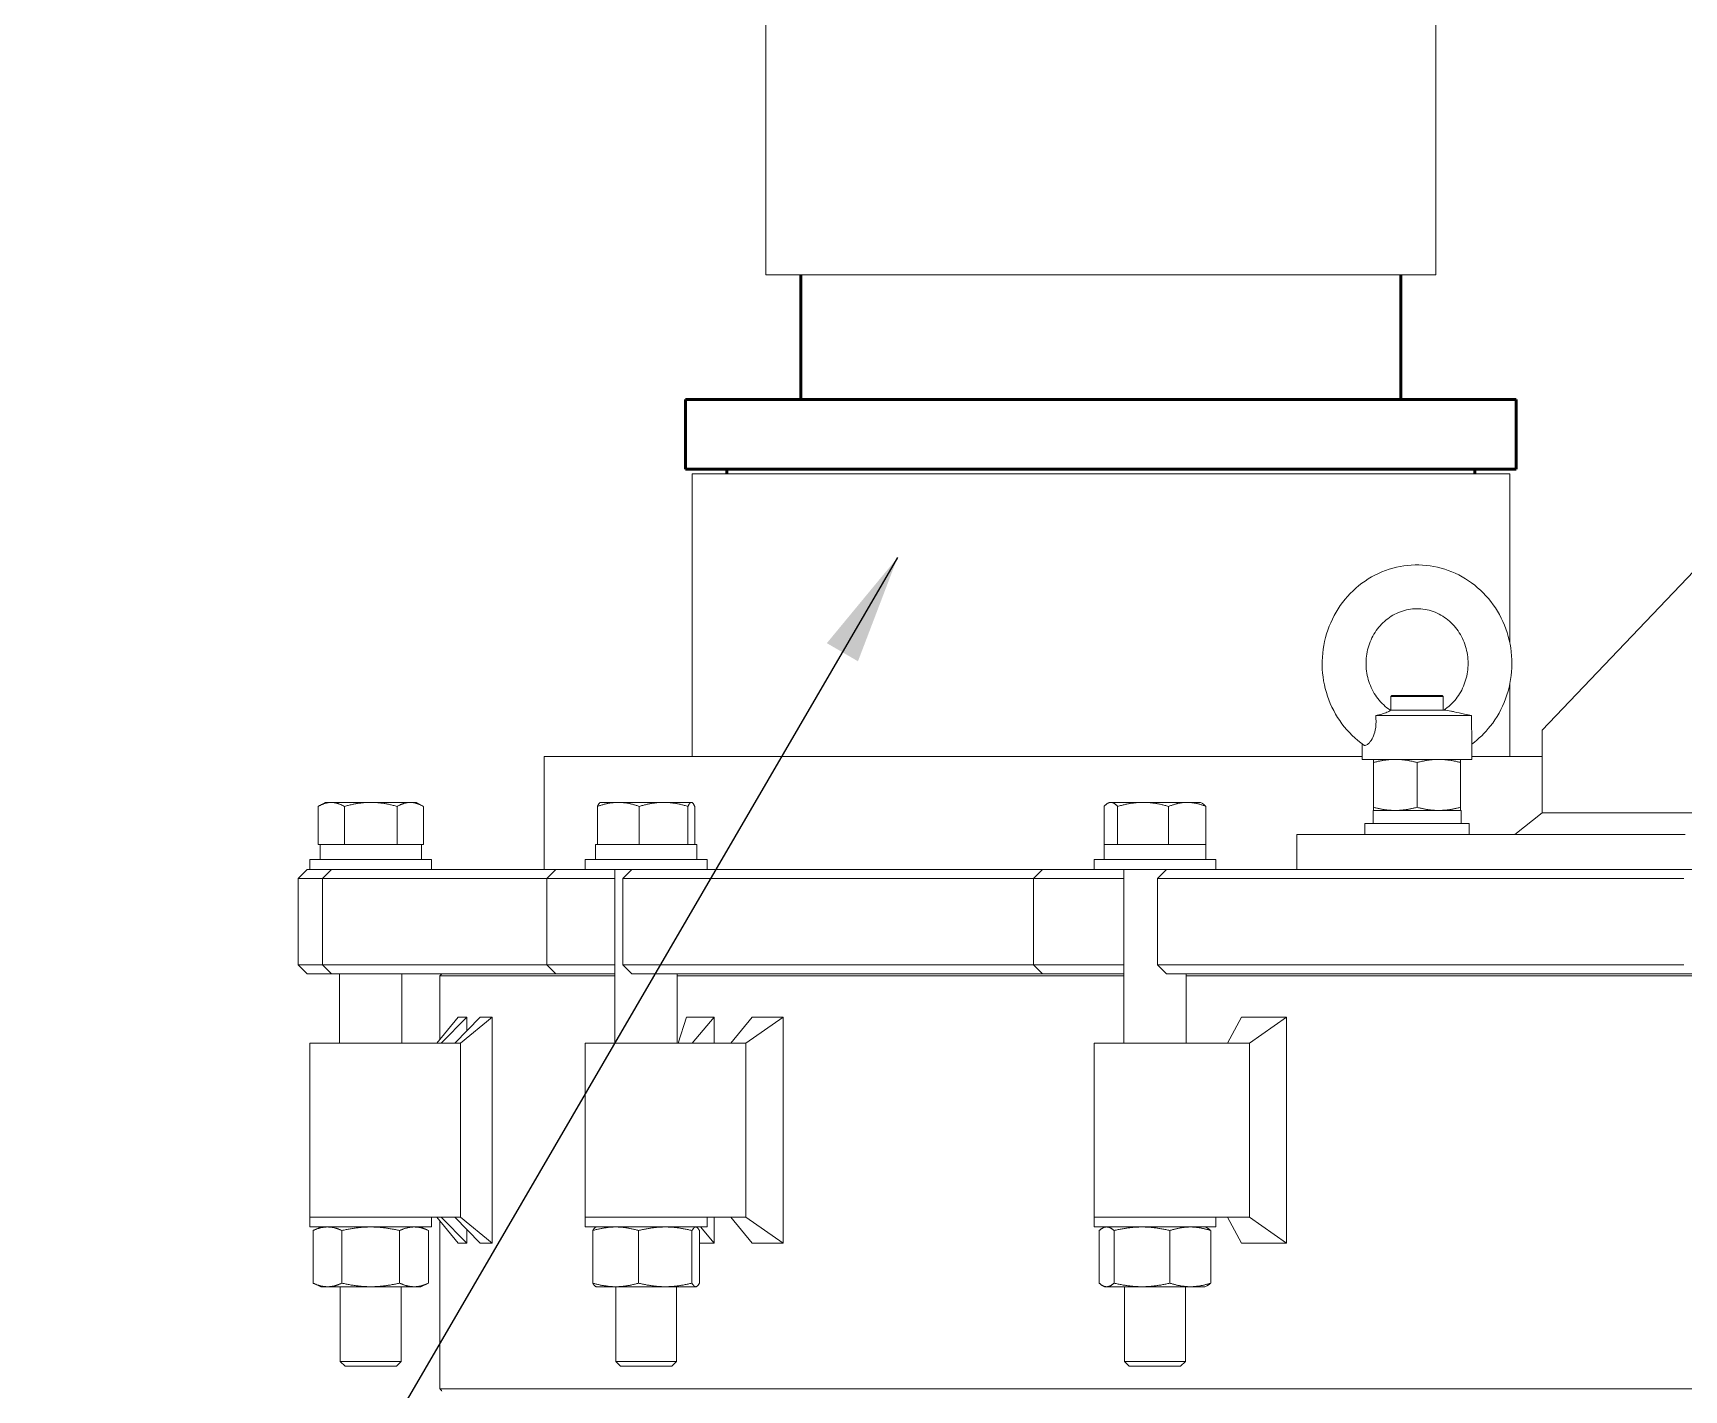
# Model space of a CAD drawing. Header units: inches. Extents: x 20 to 536, y 8 to 344.
# Drawn here: x 363.21 to 386.94, y 136.97 to 156.48 of the extents above; entities that cross this region are included whole.
import ezdxf

# ---------------------------------------------------------------- set-up
doc = ezdxf.new("R2010")
doc.units = ezdxf.units.IN
doc.header["$LTSCALE"] = 16
doc.header["$MEASUREMENT"] = 0
doc.layers.add('Symbol (ANSI)', color=7, linetype='Continuous', lineweight=25)
doc.layers.add('Visible (ANSI)', color=7, linetype='Continuous', lineweight=50)
doc.styles.add('MEMCOR Medium', font='arial.ttf')
doc.dimstyles.new('Default (ANSI)$7', dxfattribs={"dimscale": 16, "dimtxt": 0.15, "dimasz": 0.098425, "dimexe": 0.125, "dimexo": 0.0625, "dimgap": 0.031496, "dimtad": 0, "dimtih": 1, "dimtoh": 1, "dimdec": 4, "dimrnd": 1e-08, "dimzin": 3, "dimdsep": 46, "dimlunit": 5, "dimtxsty": 'MEMCOR Medium', "dimcen": 0.09, "dimdle": 0.393701, "dimclrd": 256, "dimclre": 256, "dimclrt": 256, "dimadec": 0, "dimazin": 1, "dimtfac": 0.8, "dimtofl": 0, "dimtmove": 0, "dimatfit": 3, "dimfxl": 1, "dimfrac": 1, "dimtolj": 1, "dimtzin": 4, "dimlwd": -1, "dimlwe": -1, "dimarcsym": 0})

msp = doc.modelspace()

# ---------------------------------------------------------------- linework, layer by layer
at = {"layer": 'Visible (ANSI)', "linetype": 'Continuous', "lineweight": 18}
for p, q in [((383.36998, 152.99704), (383.36998, 157.60704)), ((373.74498, 152.99704), (373.74498, 156.88454)), ((373.74498, 152.99704), (383.36998, 152.99704)), ((384.43248, 150.13829), (372.68248, 150.13829)), ((372.68248, 146.07579), (372.68248, 150.13829)), ((384.43248, 147.71433), (384.43248, 150.13829)), ((384.90126, 146.45079), (387.2789, 148.95079)), ((384.43248, 146.07579), (384.43248, 147.10716)), ((382.73824, 146.95079), (382.72574, 146.93829)), ((383.47574, 146.93829), (382.72574, 146.93829)), ((382.72574, 146.93829), (382.72574, 146.7418)), ((382.73824, 146.95079), (383.46324, 146.95079)), ((383.46324, 146.95079), (383.47574, 146.93829)), ((383.47574, 146.93829), (383.47574, 146.7418)), ((383.88502, 146.66271), (382.50741, 146.66271)), ((383.51608, 146.7418), (382.71406, 146.7418)), ((383.51608, 146.7418), (383.58676, 146.72677)), ((384.90126, 146.45079), (384.90126, 145.26329)), ((382.31334, 146.03279), (382.31334, 146.25361)), ((383.88814, 146.03279), (383.88814, 146.34523)), ((382.31334, 146.07579), (370.55748, 146.07579)), ((370.55748, 144.45079), (370.55748, 146.07579)), ((383.88814, 146.03279), (382.31334, 146.03279)), ((382.47574, 145.34388), (382.47574, 145.98771)), ((383.10074, 145.34388), (383.10074, 145.98771)), ((383.72574, 145.34388), (383.72574, 145.98771)), ((384.90126, 146.07579), (383.88814, 146.07579)), ((367.40947, 145.41442), (367.30799, 145.35583)), ((367.30799, 144.81042), (367.30799, 145.35583)), ((367.49736, 145.41442), (367.40947, 145.41442)), ((368.06547, 145.41442), (367.49736, 145.41442)), ((367.68673, 144.81042), (367.68673, 145.35583)), ((368.63358, 145.41442), (368.06547, 145.41442)), ((368.44421, 144.81042), (368.44421, 145.35583)), ((368.72147, 145.41442), (368.63358, 145.41442)), ((368.72147, 145.41442), (368.82295, 145.35583)), ((368.82295, 144.81042), (368.82295, 145.35583)), ((371.32269, 144.81042), (371.32269, 145.35583)), ((371.36652, 145.41442), (371.36086, 145.41115)), ((371.62317, 145.41442), (371.36652, 145.41442)), ((372.27356, 145.41442), (371.62317, 145.41442)), ((371.92365, 144.81042), (371.92365, 145.35583)), ((372.6729, 145.41442), (372.27356, 145.41442)), ((372.62347, 144.81042), (372.62347, 145.35583)), ((372.67852, 145.41442), (372.6729, 145.41442)), ((372.67852, 145.41442), (372.68418, 145.41115)), ((372.72234, 144.81042), (372.72234, 145.35583)), ((378.60251, 144.81042), (378.60251, 145.35583)), ((378.67819, 145.41442), (378.65505, 145.40106)), ((378.70054, 145.41442), (378.67819, 145.41442)), ((379.1644, 145.41442), (378.70054, 145.41442)), ((378.79857, 144.81042), (378.79857, 145.35583)), ((379.79805, 145.41442), (379.1644, 145.41442)), ((379.53024, 144.81042), (379.53024, 145.35583)), ((379.99019, 145.41442), (379.79805, 145.41442)), ((379.99019, 145.41442), (380.01333, 145.40106)), ((380.06586, 144.81042), (380.06586, 145.35583)), ((382.46824, 145.29879), (383.73324, 145.29879)), ((382.46824, 145.29879), (382.46824, 145.11079)), ((383.73324, 145.29879), (383.73324, 145.11079)), ((384.90126, 145.26329), (384.50748, 144.95079)), ((387.18379, 145.26329), (384.90126, 145.26329)), ((383.85074, 145.11079), (382.35074, 145.11079)), ((382.35074, 145.11079), (382.35074, 144.95079)), ((383.85074, 145.11079), (383.85074, 144.95079)), ((367.49736, 144.81042), (367.30799, 144.81042)), ((367.33597, 144.81042), (368.79446, 144.81042)), ((367.33597, 144.59142), (367.33597, 144.81042)), ((367.40947, 144.81042), (367.40947, 144.81042)), ((367.68673, 144.81042), (367.49736, 144.81042)), ((368.06547, 144.81042), (367.68673, 144.81042)), ((368.44421, 144.81042), (368.06547, 144.81042)), ((368.63358, 144.81042), (368.44421, 144.81042)), ((368.82295, 144.81042), (368.63358, 144.81042)), ((368.72147, 144.81042), (368.72147, 144.81042)), ((371.29302, 144.81042), (372.75202, 144.81042)), ((371.29302, 144.59142), (371.29302, 144.81042)), ((371.62317, 144.81042), (371.32269, 144.81042)), ((371.36652, 144.81042), (371.36652, 144.81042)), ((371.92365, 144.81042), (371.62317, 144.81042)), ((372.27356, 144.81042), (371.92365, 144.81042)), ((372.62347, 144.81042), (372.27356, 144.81042)), ((372.6729, 144.81042), (372.62347, 144.81042)), ((372.72234, 144.81042), (372.6729, 144.81042)), ((372.67852, 144.81042), (372.67852, 144.81042)), ((372.75202, 144.59142), (372.75202, 144.81042)), ((378.70054, 144.81042), (378.60251, 144.81042)), ((378.60469, 144.81042), (380.06369, 144.81042)), ((378.60469, 144.59142), (378.60469, 144.81042)), ((378.67819, 144.81042), (378.67819, 144.81042)), ((378.79857, 144.81042), (378.70054, 144.81042)), ((379.1644, 144.81042), (378.79857, 144.81042)), ((379.53024, 144.81042), (379.1644, 144.81042)), ((379.79805, 144.81042), (379.53024, 144.81042)), ((380.06586, 144.81042), (379.79805, 144.81042)), ((379.99019, 144.81042), (379.99019, 144.81042)), ((380.06369, 144.59142), (380.06369, 144.81042)), ((381.37573, 144.95079), (381.72122, 144.95079)), ((381.37573, 144.95079), (381.37573, 144.45079)), ((386.95203, 144.95079), (381.72122, 144.95079)), ((368.94047, 144.59142), (367.19047, 144.59142)), ((367.19047, 144.45079), (367.19047, 144.59142)), ((368.79497, 144.59142), (368.79497, 144.65517)), ((368.94047, 144.45079), (368.94047, 144.59142)), ((372.89752, 144.59142), (371.14752, 144.59142)), ((371.14752, 144.45079), (371.14752, 144.59142)), ((372.89752, 144.45079), (372.89752, 144.59142)), ((380.20919, 144.59142), (378.45919, 144.59142)), ((378.45919, 144.45079), (378.45919, 144.59142)), ((380.20919, 144.45079), (380.20919, 144.59142)), ((367.15259, 144.45079), (367.02259, 144.32079)), ((367.03511, 144.32079), (367.02259, 144.32079)), ((367.02259, 144.32079), (367.02259, 143.08079)), ((367.08089, 144.32079), (367.03511, 144.32079)), ((367.36998, 144.32079), (367.08089, 144.32079)), ((367.15259, 144.45079), (367.16348, 144.45079)), ((367.16348, 144.45079), (367.19047, 144.45079)), ((367.19047, 144.45079), (367.49998, 144.45079)), ((367.49998, 144.45079), (367.36998, 144.32079)), ((367.37622, 144.32079), (367.36998, 144.32079)), ((367.36998, 144.32079), (367.36998, 143.08079)), ((367.44009, 144.32079), (367.37622, 144.32079)), ((368.60786, 144.32079), (367.44009, 144.32079)), ((367.49998, 144.45079), (367.50298, 144.45079)), ((367.50298, 144.45079), (367.56654, 144.45079)), ((367.56654, 144.45079), (368.5825, 144.45079)), ((369.53276, 144.45079), (368.5825, 144.45079)), ((368.60786, 144.32079), (369.55812, 144.32079)), ((370.25853, 144.45079), (369.53276, 144.45079)), ((369.55812, 144.32079), (370.13413, 144.32079)), ((370.59598, 144.32079), (370.13413, 144.32079)), ((370.25853, 144.45079), (370.72598, 144.45079)), ((370.72598, 144.45079), (370.59598, 144.32079)), ((370.74404, 144.32079), (370.59598, 144.32079)), ((370.59598, 144.32079), (370.59598, 143.08079)), ((370.72598, 144.45079), (370.85479, 144.45079)), ((370.8925, 144.32079), (370.74404, 144.32079)), ((370.85479, 144.45079), (371.00254, 144.45079)), ((371.24302, 144.32079), (370.8925, 144.32079)), ((371.00254, 144.45079), (371.14752, 144.45079)), ((371.14752, 144.45079), (371.81748, 144.45079)), ((371.24302, 144.32079), (371.57502, 144.32079)), ((371.57502, 144.45079), (371.57502, 141.95079)), ((371.81748, 144.45079), (371.68748, 144.32079)), ((371.73354, 144.32079), (371.68748, 144.32079)), ((371.68748, 144.32079), (371.68748, 143.08079)), ((371.89733, 144.32079), (371.73354, 144.32079)), ((371.81748, 144.45079), (371.83959, 144.45079)), ((371.83959, 144.45079), (372.0026, 144.45079)), ((373.2627, 144.32079), (371.89733, 144.32079)), ((372.0026, 144.45079), (373.19047, 144.45079)), ((373.99606, 144.45079), (373.19047, 144.45079)), ((373.2627, 144.32079), (374.06828, 144.32079)), ((374.83306, 144.45079), (373.99606, 144.45079)), ((374.06828, 144.32079), (374.73257, 144.32079)), ((377.58894, 144.32079), (374.73257, 144.32079)), ((374.83306, 144.45079), (377.71894, 144.45079)), ((377.71894, 144.45079), (377.58894, 144.32079)), ((378.00223, 144.32079), (377.58894, 144.32079)), ((377.58894, 144.32079), (377.58894, 143.08079)), ((377.71894, 144.45079), (378.0785, 144.45079)), ((378.23076, 144.32079), (378.00223, 144.32079)), ((378.0785, 144.45079), (378.30595, 144.45079)), ((378.58322, 144.32079), (378.23076, 144.32079)), ((378.30595, 144.45079), (378.47299, 144.45079)), ((378.47299, 144.45079), (379.50256, 144.45079)), ((378.58322, 144.32079), (378.88669, 144.32079)), ((378.88669, 144.45079), (378.88669, 141.95079)), ((379.50256, 144.45079), (379.37256, 144.32079)), ((379.48947, 144.32079), (379.37256, 144.32079)), ((379.37256, 144.32079), (379.37256, 143.08079)), ((379.72824, 144.32079), (379.48947, 144.32079)), ((379.50256, 144.45079), (379.55867, 144.45079)), ((379.55867, 144.45079), (379.79632, 144.45079)), ((381.08335, 144.32079), (379.72824, 144.32079)), ((379.79632, 144.45079), (380.97526, 144.45079)), ((381.51353, 144.45079), (380.97526, 144.45079)), ((381.08335, 144.32079), (381.62162, 144.32079)), ((382.33433, 144.45079), (381.51353, 144.45079)), ((381.62162, 144.32079), (382.27305, 144.32079)), ((386.79983, 144.32079), (382.27305, 144.32079)), ((382.33433, 144.45079), (386.83757, 144.45079)), ((386.79983, 144.32079), (386.93684, 144.32079)), ((387.06684, 144.45079), (386.83757, 144.45079)), ((367.02259, 143.08079), (367.03511, 143.08079)), ((367.15259, 142.95079), (367.02259, 143.08079)), ((367.03511, 143.08079), (367.08089, 143.08079)), ((367.08089, 143.08079), (367.36998, 143.08079)), ((367.36998, 143.08079), (367.37622, 143.08079)), ((367.49998, 142.95079), (367.36998, 143.08079)), ((367.37622, 143.08079), (367.44009, 143.08079)), ((367.44009, 143.08079), (368.60786, 143.08079)), ((369.55812, 143.08079), (368.60786, 143.08079)), ((370.13413, 143.08079), (369.55812, 143.08079)), ((370.13413, 143.08079), (370.59598, 143.08079)), ((370.59598, 143.08079), (370.74404, 143.08079)), ((370.72598, 142.95079), (370.59598, 143.08079)), ((370.74404, 143.08079), (370.8925, 143.08079)), ((370.8925, 143.08079), (371.24302, 143.08079)), ((371.57502, 143.08079), (371.24302, 143.08079)), ((371.68748, 143.08079), (371.73354, 143.08079)), ((371.81748, 142.95079), (371.68748, 143.08079)), ((371.73354, 143.08079), (371.89733, 143.08079)), ((371.89733, 143.08079), (373.2627, 143.08079)), ((374.06828, 143.08079), (373.2627, 143.08079)), ((374.73257, 143.08079), (374.06828, 143.08079)), ((374.73257, 143.08079), (377.58894, 143.08079)), ((377.58894, 143.08079), (378.00223, 143.08079)), ((377.71894, 142.95079), (377.58894, 143.08079)), ((378.00223, 143.08079), (378.23076, 143.08079)), ((378.23076, 143.08079), (378.58322, 143.08079)), ((378.88669, 143.08079), (378.58322, 143.08079)), ((379.37256, 143.08079), (379.48947, 143.08079)), ((379.50256, 142.95079), (379.37256, 143.08079)), ((379.48947, 143.08079), (379.72824, 143.08079)), ((379.72824, 143.08079), (381.08335, 143.08079)), ((381.62162, 143.08079), (381.08335, 143.08079)), ((382.27305, 143.08079), (381.62162, 143.08079)), ((382.27305, 143.08079), (386.79983, 143.08079)), ((386.93684, 143.08079), (386.79983, 143.08079)), ((367.16348, 142.95079), (367.15259, 142.95079)), ((367.20904, 142.95079), (367.16348, 142.95079)), ((367.35075, 142.95079), (367.20904, 142.95079)), ((367.35075, 142.95079), (367.49998, 142.95079)), ((367.50298, 142.95079), (367.49998, 142.95079)), ((367.56654, 142.95079), (367.50298, 142.95079)), ((368.5825, 142.95079), (367.56654, 142.95079)), ((367.61797, 142.95079), (367.61797, 141.95079)), ((368.51297, 142.95079), (368.51297, 141.95079)), ((368.5825, 142.95079), (369.53276, 142.95079)), ((371.57502, 142.91954), (369.05627, 142.91954)), ((369.05627, 142.91954), (369.05627, 142.00295)), ((369.53276, 142.95079), (370.06721, 142.95079)), ((370.06721, 142.95079), (370.72598, 142.95079)), ((370.85479, 142.95079), (370.72598, 142.95079)), ((371.00254, 142.95079), (370.85479, 142.95079)), ((371.1708, 142.95079), (371.00254, 142.95079)), ((371.1708, 142.95079), (371.57502, 142.95079)), ((371.83959, 142.95079), (371.81748, 142.95079)), ((372.0026, 142.95079), (371.83959, 142.95079)), ((373.19047, 142.95079), (372.0026, 142.95079)), ((372.47002, 142.95079), (372.47002, 141.95079)), ((378.88669, 142.91954), (372.47002, 142.91954)), ((373.19047, 142.95079), (373.99606, 142.95079)), ((373.99606, 142.95079), (374.54375, 142.95079)), ((374.54375, 142.95079), (377.71894, 142.95079)), ((378.0785, 142.95079), (377.71894, 142.95079)), ((378.30595, 142.95079), (378.0785, 142.95079)), ((378.47513, 142.95079), (378.30595, 142.95079)), ((378.47513, 142.95079), (378.88669, 142.95079)), ((379.55867, 142.95079), (379.50256, 142.95079)), ((379.79632, 142.95079), (379.55867, 142.95079)), ((379.78169, 142.95079), (379.78169, 141.95079)), ((388.43985, 142.91954), (379.78169, 142.91954)), ((380.97526, 142.95079), (379.79632, 142.95079)), ((380.97526, 142.95079), (381.51353, 142.95079)), ((381.51353, 142.95079), (381.99108, 142.95079)), ((381.99108, 142.95079), (387.06684, 142.95079)), ((369.32347, 142.32564), (369.01307, 141.95079)), ((369.4453, 142.32564), (369.07626, 141.95079)), ((369.63751, 142.32564), (369.27135, 141.95079)), ((369.32347, 142.32564), (369.4453, 142.32564)), ((369.81114, 142.32564), (369.35448, 141.95079)), ((369.4453, 142.32564), (369.4453, 142.12887)), ((369.63751, 142.32564), (369.81114, 142.32564)), ((369.81114, 139.07595), (369.81114, 142.32564)), ((372.60134, 142.32564), (372.48445, 141.95079)), ((372.60134, 142.32564), (373.00008, 142.32564)), ((373.00008, 142.32564), (372.68434, 141.95079)), ((373.00008, 142.32564), (373.00008, 141.95079)), ((373.54744, 142.32564), (373.23991, 141.95079)), ((373.99009, 142.32564), (373.4567, 141.95079)), ((373.54744, 142.32564), (373.99009, 142.32564)), ((373.99009, 139.07595), (373.99009, 142.32564)), ((380.57983, 142.32564), (380.37775, 141.95079)), ((380.57983, 142.32564), (381.22412, 142.32564)), ((381.22412, 142.32564), (380.69519, 141.95079)), ((381.22412, 139.07595), (381.22412, 142.32564)), ((367.19047, 141.95079), (368.23617, 141.95079)), ((367.19047, 139.45079), (367.19047, 141.95079)), ((368.23617, 141.95079), (369.35448, 141.95079)), ((369.35448, 139.45079), (369.35448, 141.95079)), ((371.14752, 141.95079), (372.50864, 141.95079)), ((371.14752, 139.45079), (371.14752, 141.95079)), ((372.50864, 141.95079), (373.4567, 141.95079)), ((373.4567, 139.45079), (373.4567, 141.95079)), ((378.45919, 141.95079), (380.06172, 141.95079)), ((378.45919, 139.45079), (378.45919, 141.95079)), ((380.06172, 141.95079), (380.69519, 141.95079)), ((380.69519, 139.45079), (380.69519, 141.95079)), ((368.23617, 139.45079), (367.19047, 139.45079)), ((368.23617, 139.45079), (367.19047, 139.45079)), ((367.19047, 139.45079), (367.19047, 139.31017)), ((367.19047, 139.31017), (368.94047, 139.31017)), ((367.34647, 139.31017), (367.23524, 139.2583)), ((369.35448, 139.45079), (368.23617, 139.45079)), ((368.78447, 139.31017), (368.8957, 139.2583)), ((368.94047, 139.45079), (368.94047, 139.31017)), ((369.32347, 139.07595), (369.01307, 139.45079)), ((369.05627, 139.39863), (369.05627, 136.98204)), ((369.4453, 139.07595), (369.07626, 139.45079)), ((369.63751, 139.07595), (369.27135, 139.45079)), ((369.81114, 139.07595), (369.35448, 139.45079)), ((369.4453, 139.27271), (369.4453, 139.07595)), ((372.50864, 139.45079), (371.14752, 139.45079)), ((372.50864, 139.45079), (371.14752, 139.45079)), ((371.14752, 139.45079), (371.14752, 139.31017)), ((371.14752, 139.31017), (372.89752, 139.31017)), ((371.30352, 139.31017), (371.29731, 139.30727)), ((373.4567, 139.45079), (372.50864, 139.45079)), ((372.74152, 139.31017), (372.74772, 139.30727)), ((373.00008, 139.07595), (372.80279, 139.31017)), ((372.89752, 139.45079), (372.89752, 139.31017)), ((373.00008, 139.45079), (373.00008, 139.07595)), ((373.54744, 139.07595), (373.23991, 139.45079)), ((373.99009, 139.07595), (373.4567, 139.45079)), ((380.06172, 139.45079), (378.45919, 139.45079)), ((380.06172, 139.45079), (378.45919, 139.45079)), ((378.45919, 139.45079), (378.45919, 139.31017)), ((378.45919, 139.31017), (380.20919, 139.31017)), ((378.61519, 139.31017), (378.58982, 139.29834)), ((380.05319, 139.31017), (380.07855, 139.29834)), ((380.69519, 139.45079), (380.06172, 139.45079)), ((380.20919, 139.45079), (380.20919, 139.31017)), ((380.57983, 139.07595), (380.37775, 139.45079)), ((381.22412, 139.07595), (380.69519, 139.45079)), ((367.23524, 138.50303), (367.23524, 139.2583)), ((367.65035, 138.50303), (367.65035, 139.2583)), ((368.48058, 138.50303), (368.48058, 139.2583)), ((368.8957, 138.50303), (368.8957, 139.2583)), ((369.4453, 139.07595), (369.32347, 139.07595)), ((369.81114, 139.07595), (369.63751, 139.07595)), ((371.25548, 138.50303), (371.25548, 139.2583)), ((371.91415, 138.50303), (371.91415, 139.2583)), ((372.68118, 138.50303), (372.68118, 139.2583)), ((372.78955, 138.50303), (372.78955, 139.2583)), ((373.00008, 139.07595), (372.78955, 139.07595)), ((373.99009, 139.07595), (373.54744, 139.07595)), ((378.53225, 138.50303), (378.53225, 139.2583)), ((378.74713, 138.50303), (378.74713, 139.2583)), ((379.54907, 138.50303), (379.54907, 139.2583)), ((380.13613, 138.50303), (380.13613, 139.2583)), ((381.22412, 139.07595), (380.57983, 139.07595)), ((367.34647, 138.45117), (367.23524, 138.50303)), ((367.34647, 138.45117), (367.4428, 138.45117)), ((367.4428, 138.45117), (368.06547, 138.45117)), ((367.62797, 138.45117), (367.62797, 137.37653)), ((368.06547, 138.45117), (368.68814, 138.45117)), ((368.50297, 138.45117), (368.50297, 137.37653)), ((368.68814, 138.45117), (368.78447, 138.45117)), ((368.78447, 138.45117), (368.8957, 138.50303)), ((371.30352, 138.45117), (371.29731, 138.45406)), ((371.30352, 138.45117), (371.58482, 138.45117)), ((371.58482, 138.45117), (372.29767, 138.45117)), ((371.58502, 138.45117), (371.58502, 137.37653)), ((372.29767, 138.45117), (372.73537, 138.45117)), ((372.46002, 138.45117), (372.46002, 137.37653)), ((372.73537, 138.45117), (372.74152, 138.45117)), ((372.74152, 138.45117), (372.74772, 138.45406)), ((378.61519, 138.45117), (378.58982, 138.46299)), ((378.61519, 138.45117), (378.63969, 138.45117)), ((378.63969, 138.45117), (379.1481, 138.45117)), ((378.89669, 138.45117), (378.89669, 137.37653)), ((379.1481, 138.45117), (379.8426, 138.45117)), ((379.77169, 138.45117), (379.77169, 137.37653)), ((379.8426, 138.45117), (380.05319, 138.45117)), ((380.05319, 138.45117), (380.07855, 138.46299)), ((367.62797, 137.37653), (368.50297, 137.37653)), ((367.69613, 137.31042), (367.62797, 137.37653)), ((368.43481, 137.31042), (368.50297, 137.37653)), ((371.58502, 137.37653), (372.46002, 137.37653)), ((371.65318, 137.31042), (371.58502, 137.37653)), ((372.39186, 137.31042), (372.46002, 137.37653)), ((378.89669, 137.37653), (379.77169, 137.37653)), ((378.96485, 137.31042), (378.89669, 137.37653)), ((379.70353, 137.31042), (379.77169, 137.37653)), ((368.43481, 137.31042), (367.69613, 137.31042)), ((372.39186, 137.31042), (371.65318, 137.31042)), ((379.70353, 137.31042), (378.96485, 137.31042)), ((369.05627, 136.98204), (412.07031, 136.98204))]:
    msp.add_line(p, q, dxfattribs=at)
at = {"layer": 'Visible (ANSI)'}
for p, q in [((374.24498, 152.99704), (374.24498, 151.20704)), ((382.86998, 152.99704), (382.86998, 151.20704)), ((384.52548, 151.20704), (372.58948, 151.20704)), ((372.58948, 150.20704), (372.58948, 151.20704)), ((384.52548, 150.20704), (384.52548, 151.20704)), ((384.52548, 150.20704), (372.58948, 150.20704)), ((373.18248, 150.13829), (373.18248, 150.20704)), ((383.93248, 150.13829), (383.93248, 150.20704))]:
    msp.add_line(p, q, dxfattribs=at)
at = {"layer": 'Visible (ANSI)', "linetype": 'Continuous', "lineweight": 18}
msp.add_ellipse((368.06547, 144.65517), major_axis=(0, 4.1372), ratio=0.17632698, start_param=4.71238898, end_param=4.7499235, dxfattribs=at)
for points, knots in [([(382.33646, 146.23697), (382.21634, 146.32149), (382.10977, 146.42577), (381.93261, 146.66422), (381.86247, 146.79871), (381.76593, 147.08447), (381.73993, 147.23585), (381.73516, 147.53995), (381.75656, 147.69264), (381.84494, 147.98325), (381.9118, 148.12117), (382.08423, 148.36748), (382.18946, 148.47606), (382.42724, 148.65232), (382.55941, 148.72043), (382.83695, 148.80938), (382.98208, 148.83068), (383.27093, 148.82495), (383.41455, 148.7981), (383.68668, 148.69933), (383.81505, 148.62723), (384.04443, 148.44486), (384.14508, 148.33422), (384.30875, 148.08522), (384.37129, 147.94656), (384.45164, 147.65517), (384.46909, 147.50234), (384.45665, 147.19831), (384.42666, 147.04713), (384.32195, 146.7624), (384.24742, 146.62882), (384.07712, 146.41346), (383.98753, 146.32669), (383.88814, 146.25361)], [3.73130012, 3.73130012, 3.73130012, 3.73130012, 4.04920727, 4.04920727, 4.37105864, 4.37105864, 4.69590009, 4.69590009, 5.0218934, 5.0218934, 5.34693763, 5.34693763, 5.66911389, 5.66911389, 5.98732596, 5.98732596, 6.302075, 6.302075, 6.61555908, 6.61555908, 6.9306223, 6.9306223, 7.24925585, 7.24925585, 7.57176049, 7.57176049, 7.89696354, 7.89696354, 8.22294102, 8.22294102, 8.54759144, 8.54759144, 8.81451859, 8.81451859, 8.81451859, 8.81451859]), ([(382.71695, 146.73988), (382.64974, 146.78423), (382.58876, 146.84063), (382.48782, 146.97054), (382.44734, 147.04348), (382.3903, 147.19852), (382.37332, 147.28036), (382.36399, 147.44517), (382.37147, 147.52808), (382.4098, 147.68729), (382.44072, 147.76353), (382.52293, 147.90255), (382.57448, 147.96507), (382.69359, 148.0709), (382.76148, 148.11365), (382.90762, 148.17512), (382.9861, 148.19309), (383.14556, 148.20142), (383.22658, 148.1913), (383.38112, 148.14332), (383.45471, 148.10572), (383.58549, 148.00745), (383.64307, 147.94749), (383.73649, 147.81187), (383.77286, 147.73673), (383.82138, 147.57876), (383.83392, 147.49614), (383.83444, 147.33121), (383.82257, 147.24896), (383.77586, 147.09238), (383.74093, 147.01813), (383.6514, 146.88425), (383.59651, 146.8249), (383.51949, 146.76413), (383.50363, 146.75261), (383.48741, 146.7418)], [3.70197248, 3.70197248, 3.70197248, 3.70197248, 4.02738614, 4.02738614, 4.34325749, 4.34325749, 4.65298953, 4.65298953, 4.96032547, 4.96032547, 5.26870024, 5.26870024, 5.58162087, 5.58162087, 5.90263882, 5.90263882, 6.2335115, 6.2335115, 6.57031446, 6.57031446, 6.90360978, 6.90360978, 7.22713207, 7.22713207, 7.54159651, 7.54159651, 7.85062461, 7.85062461, 8.15789791, 8.15789791, 8.46683133, 8.46683133, 8.78097489, 8.78097489, 8.85973272, 8.85973272, 8.85973272, 8.85973272]), ([(382.50741, 146.66271), (382.51284, 146.6061), (382.51375, 146.54789), (382.50005, 146.44368), (382.48875, 146.40451), (382.46246, 146.33918), (382.44605, 146.3108), (382.41158, 146.26578), (382.39411, 146.24984), (382.36294, 146.23179), (382.34957, 146.2299), (382.33839, 146.23572), (382.33741, 146.23631), (382.33647, 146.23697)], [0.0001018, 0.0001018, 0.0001018, 0.0001018, 0.4360614, 0.4360614, 0.81037425, 0.81037425, 1.20283151, 1.20283151, 1.59567121, 1.59567121, 1.99045995, 1.99045995, 2.02958349, 2.02958349, 2.02958349, 2.02958349]), ([(382.71695, 146.73988), (382.71829, 146.739), (382.71872, 146.73783), (382.717, 146.73264), (382.70955, 146.72727), (382.68186, 146.71354), (382.659, 146.70484), (382.60756, 146.68843), (382.57981, 146.68063), (382.53607, 146.66953), (382.52195, 146.6661), (382.50741, 146.66271)], [1.5964351, 1.5964351, 1.5964351, 1.5964351, 1.70136412, 1.70136412, 1.9775787, 1.9775787, 2.32395446, 2.32395446, 2.62724215, 2.62724215, 2.76385239, 2.76385239, 2.76385239, 2.76385239]), ([(383.88502, 146.66271), (383.85117, 146.66978), (383.81675, 146.67703), (383.72992, 146.69555), (383.67932, 146.70663), (383.61822, 146.72), (383.60193, 146.72356), (383.58676, 146.72678)], [0.164394048, 0.164394048, 0.164394048, 0.164394048, 0.430091027, 0.430091027, 0.844643839, 0.844643839, 1.005677504, 1.005677504, 1.005677504, 1.005677504]), ([(383.88814, 146.34523), (383.88814, 146.37286), (383.88718, 146.40401), (383.8854, 146.47499), (383.88466, 146.51392), (383.88429, 146.58991), (383.88455, 146.62664), (383.88502, 146.66271)], [2.76662079, 2.76662079, 2.76662079, 2.76662079, 3.1197663, 3.1197663, 3.50609869, 3.50609869, 3.8615623, 3.8615623, 3.8615623, 3.8615623])]:
    msp.add_open_spline(points, degree=3, knots=knots, dxfattribs=at)
for points, weights in [([(382.47574, 145.98771), (382.47574, 146.03279), (382.47574, 146.03279)], [1, 1.0379548493, 1]), ([(382.78824, 146.03279), (382.64321, 146.03279), (382.47574, 145.98771)], [1, 1.0379548493, 1]), ([(383.10074, 145.98771), (382.93327, 146.03279), (382.78824, 146.03279)], [1, 1.0379548493, 1]), ([(383.41324, 146.03279), (383.26821, 146.03279), (383.10074, 145.98771)], [1, 1.0379548493, 1]), ([(383.72574, 145.98771), (383.55827, 146.03279), (383.41324, 146.03279)], [1, 1.0379548493, 1]), ([(383.72574, 146.03279), (383.72574, 146.03279), (383.72574, 145.98771)], [1, 1.0379548493, 1]), ([(367.49736, 145.41442), (367.40947, 145.41442), (367.30799, 145.35583)], [1, 1.0379548493, 1]), ([(367.68673, 145.35583), (367.58524, 145.41442), (367.49736, 145.41442)], [1, 1.0379548493, 1]), ([(368.06547, 145.41442), (367.88969, 145.41442), (367.68673, 145.35583)], [1, 1.0379548493, 1]), ([(368.44421, 145.35583), (368.24124, 145.41442), (368.06547, 145.41442)], [1, 1.0379548493, 1]), ([(368.63358, 145.41442), (368.54569, 145.41442), (368.44421, 145.35583)], [1, 1.0379548493, 1]), ([(368.82295, 145.35583), (368.72147, 145.41442), (368.63358, 145.41442)], [1, 1.0379548493, 1]), ([(371.62317, 145.41442), (371.48372, 145.41442), (371.32269, 145.35583)], [1, 1.0379548493, 1]), ([(371.32269, 145.35583), (371.34306, 145.40088), (371.36086, 145.41115)], [1, 1.02892942038, 1.01375847525]), ([(371.92365, 145.35583), (371.76262, 145.41442), (371.62317, 145.41442)], [1, 1.0379548493, 1]), ([(372.27356, 145.41442), (372.11116, 145.41442), (371.92365, 145.35583)], [1, 1.0379548493, 1]), ([(372.62347, 145.35583), (372.43595, 145.41442), (372.27356, 145.41442)], [1, 1.0379548493, 1]), ([(372.6729, 145.41442), (372.64996, 145.41442), (372.62347, 145.35583)], [1, 1.0379548493, 1]), ([(372.72234, 145.35583), (372.69585, 145.41442), (372.6729, 145.41442)], [1, 1.0379548493, 1]), ([(378.70054, 145.41442), (378.65505, 145.41442), (378.60251, 145.35583)], [1, 1.0379548493, 1]), ([(378.79857, 145.35583), (378.74603, 145.41442), (378.70054, 145.41442)], [1, 1.0379548493, 1]), ([(379.1644, 145.41442), (378.99462, 145.41442), (378.79857, 145.35583)], [1, 1.0379548493, 1]), ([(379.53024, 145.35583), (379.33419, 145.41442), (379.1644, 145.41442)], [1, 1.0379548493, 1]), ([(379.79805, 145.41442), (379.67376, 145.41442), (379.53024, 145.35583)], [1, 1.0379548493, 1]), ([(380.06586, 145.35583), (379.92234, 145.41442), (379.79805, 145.41442)], [1, 1.0379548493, 1]), ([(380.01333, 145.40106), (380.03816, 145.38672), (380.06586, 145.35583)], [1.01895290532, 1.01965956375, 1]), ([(382.47574, 145.29879), (382.47574, 145.29879), (382.47574, 145.34388)], [1, 1.0379548493, 1]), ([(382.47574, 145.34388), (382.64321, 145.29879), (382.78824, 145.29879)], [1, 1.0379548493, 1]), ([(382.78824, 145.29879), (382.93327, 145.29879), (383.10074, 145.34388)], [1, 1.0379548493, 1]), ([(383.10074, 145.34388), (383.26821, 145.29879), (383.41324, 145.29879)], [1, 1.0379548493, 1]), ([(383.41324, 145.29879), (383.55827, 145.29879), (383.72574, 145.34388)], [1, 1.0379548493, 1]), ([(383.72574, 145.34388), (383.72574, 145.29879), (383.72574, 145.29879)], [1, 1.0379548493, 1]), ([(367.4428, 139.31017), (367.34647, 139.31017), (367.23524, 139.2583)], [1, 1.0379548493, 1]), ([(367.65035, 139.2583), (367.53912, 139.31017), (367.4428, 139.31017)], [1, 1.0379548493, 1]), ([(368.06547, 139.31017), (367.87281, 139.31017), (367.65035, 139.2583)], [1, 1.0379548493, 1]), ([(368.48058, 139.2583), (368.25812, 139.31017), (368.06547, 139.31017)], [1, 1.0379548493, 1]), ([(368.68814, 139.31017), (368.59181, 139.31017), (368.48058, 139.2583)], [1, 1.0379548493, 1]), ([(368.8957, 139.2583), (368.78447, 139.31017), (368.68814, 139.31017)], [1, 1.0379548493, 1]), ([(371.58482, 139.31017), (371.43197, 139.31017), (371.25548, 139.2583)], [1, 1.0379548493, 1]), ([(371.25548, 139.2583), (371.27781, 139.29818), (371.29731, 139.30727)], [1, 1.02892942038, 1.01375847525]), ([(371.91415, 139.2583), (371.73766, 139.31017), (371.58482, 139.31017)], [1, 1.0379548493, 1]), ([(372.29767, 139.31017), (372.11968, 139.31017), (371.91415, 139.2583)], [1, 1.0379548493, 1]), ([(372.68118, 139.2583), (372.47566, 139.31017), (372.29767, 139.31017)], [1, 1.0379548493, 1]), ([(372.73537, 139.31017), (372.71022, 139.31017), (372.68118, 139.2583)], [1, 1.0379548493, 1]), ([(372.78955, 139.2583), (372.76051, 139.31017), (372.73537, 139.31017)], [1, 1.0379548493, 1]), ([(378.63969, 139.31017), (378.58982, 139.31017), (378.53225, 139.2583)], [1, 1.0379548493, 1]), ([(378.74713, 139.2583), (378.68955, 139.31017), (378.63969, 139.31017)], [1, 1.0379548493, 1]), ([(379.1481, 139.31017), (378.96201, 139.31017), (378.74713, 139.2583)], [1, 1.0379548493, 1]), ([(379.54907, 139.2583), (379.33419, 139.31017), (379.1481, 139.31017)], [1, 1.0379548493, 1]), ([(379.8426, 139.31017), (379.70637, 139.31017), (379.54907, 139.2583)], [1, 1.0379548493, 1]), ([(380.13613, 139.2583), (379.97883, 139.31017), (379.8426, 139.31017)], [1, 1.0379548493, 1]), ([(380.07855, 139.29834), (380.10577, 139.28565), (380.13613, 139.2583)], [1.01895290532, 1.01965956375, 1]), ([(367.23524, 138.50303), (367.34647, 138.45117), (367.4428, 138.45117)], [1, 1.0379548493, 1]), ([(367.4428, 138.45117), (367.53912, 138.45117), (367.65035, 138.50303)], [1, 1.0379548493, 1]), ([(367.65035, 138.50303), (367.87281, 138.45117), (368.06547, 138.45117)], [1, 1.0379548493, 1]), ([(368.06547, 138.45117), (368.25812, 138.45117), (368.48058, 138.50303)], [1, 1.0379548493, 1]), ([(368.48058, 138.50303), (368.59181, 138.45117), (368.68814, 138.45117)], [1, 1.0379548493, 1]), ([(368.68814, 138.45117), (368.78447, 138.45117), (368.8957, 138.50303)], [1, 1.0379548493, 1]), ([(371.29731, 138.45406), (371.27781, 138.46315), (371.25548, 138.50303)], [1.01375847525, 1.02892942038, 1]), ([(371.25548, 138.50303), (371.43197, 138.45117), (371.58482, 138.45117)], [1, 1.0379548493, 1]), ([(371.58482, 138.45117), (371.73766, 138.45117), (371.91415, 138.50303)], [1, 1.0379548493, 1]), ([(371.91415, 138.50303), (372.11968, 138.45117), (372.29767, 138.45117)], [1, 1.0379548493, 1]), ([(372.29767, 138.45117), (372.47566, 138.45117), (372.68118, 138.50303)], [1, 1.0379548493, 1]), ([(372.68118, 138.50303), (372.71022, 138.45117), (372.73537, 138.45117)], [1, 1.0379548493, 1]), ([(372.73537, 138.45117), (372.76051, 138.45117), (372.78955, 138.50303)], [1, 1.0379548493, 1]), ([(378.53225, 138.50303), (378.58982, 138.45117), (378.63969, 138.45117)], [1, 1.0379548493, 1]), ([(378.63969, 138.45117), (378.68955, 138.45117), (378.74713, 138.50303)], [1, 1.0379548493, 1]), ([(378.74713, 138.50303), (378.96201, 138.45117), (379.1481, 138.45117)], [1, 1.0379548493, 1]), ([(379.1481, 138.45117), (379.33419, 138.45117), (379.54907, 138.50303)], [1, 1.0379548493, 1]), ([(379.54907, 138.50303), (379.70637, 138.45117), (379.8426, 138.45117)], [1, 1.0379548493, 1]), ([(379.8426, 138.45117), (379.97883, 138.45117), (380.13613, 138.50303)], [1, 1.0379548493, 1]), ([(380.13613, 138.50303), (380.10577, 138.47569), (380.07855, 138.46299)], [1, 1.01965956375, 1.01895290532])]:
    msp.add_rational_spline(points, weights, degree=2, dxfattribs=at)
for points in [[(369.08755, 142.95079), (369.07712, 142.94037), (369.06669, 142.92996), (369.05627, 142.91954)], [(369.05627, 136.98204), (369.06669, 136.97163), (369.07712, 136.96121), (369.08755, 136.95079)]]:
    msp.add_open_spline(points, degree=3, dxfattribs=at)

# ---------------------------------------------------------------- leaders
at = {"layer": 'Symbol (ANSI)', "annotation_type": 0, "has_hookline": 1, "hookline_direction": 1, "text_width": 33.61637}
msp.add_leader([(375.63559, 148.93419), (366.14818, 132.64554), (364.57338, 132.64554)], dimstyle='Default (ANSI)$7', override={"dimtad": 0}, dxfattribs=at)

doc.saveas('drawing.dxf')
